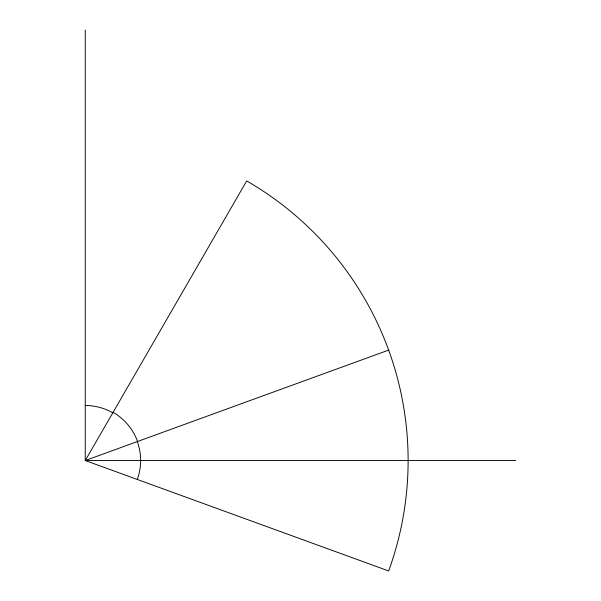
<?xml version="1.0" encoding="UTF-8"?>
<svg xmlns="http://www.w3.org/2000/svg" width="601" height="601" viewBox="0 0 601 601"><rect width="100%" height="100%" fill="white"/><g stroke="black" fill="none" stroke-linecap="round" stroke-linejoin="round"><path stroke-width="0.9" d="M515.741 460.524L85.259 460.524L246.688 180.924A322.857 322.857 0 0 1 388.652 570.95L85.259 460.524L85.259 30.05M85.259 460.524L388.652 350.105M85.259 405.487A55.037 55.037 0 0 1 112.785 412.857M137.291 441.592A55.367 55.367 0 0 1 137.291 479.463M113.101 412.309A55.675 55.675 0 0 1 137.576 441.487"/></g></svg>
